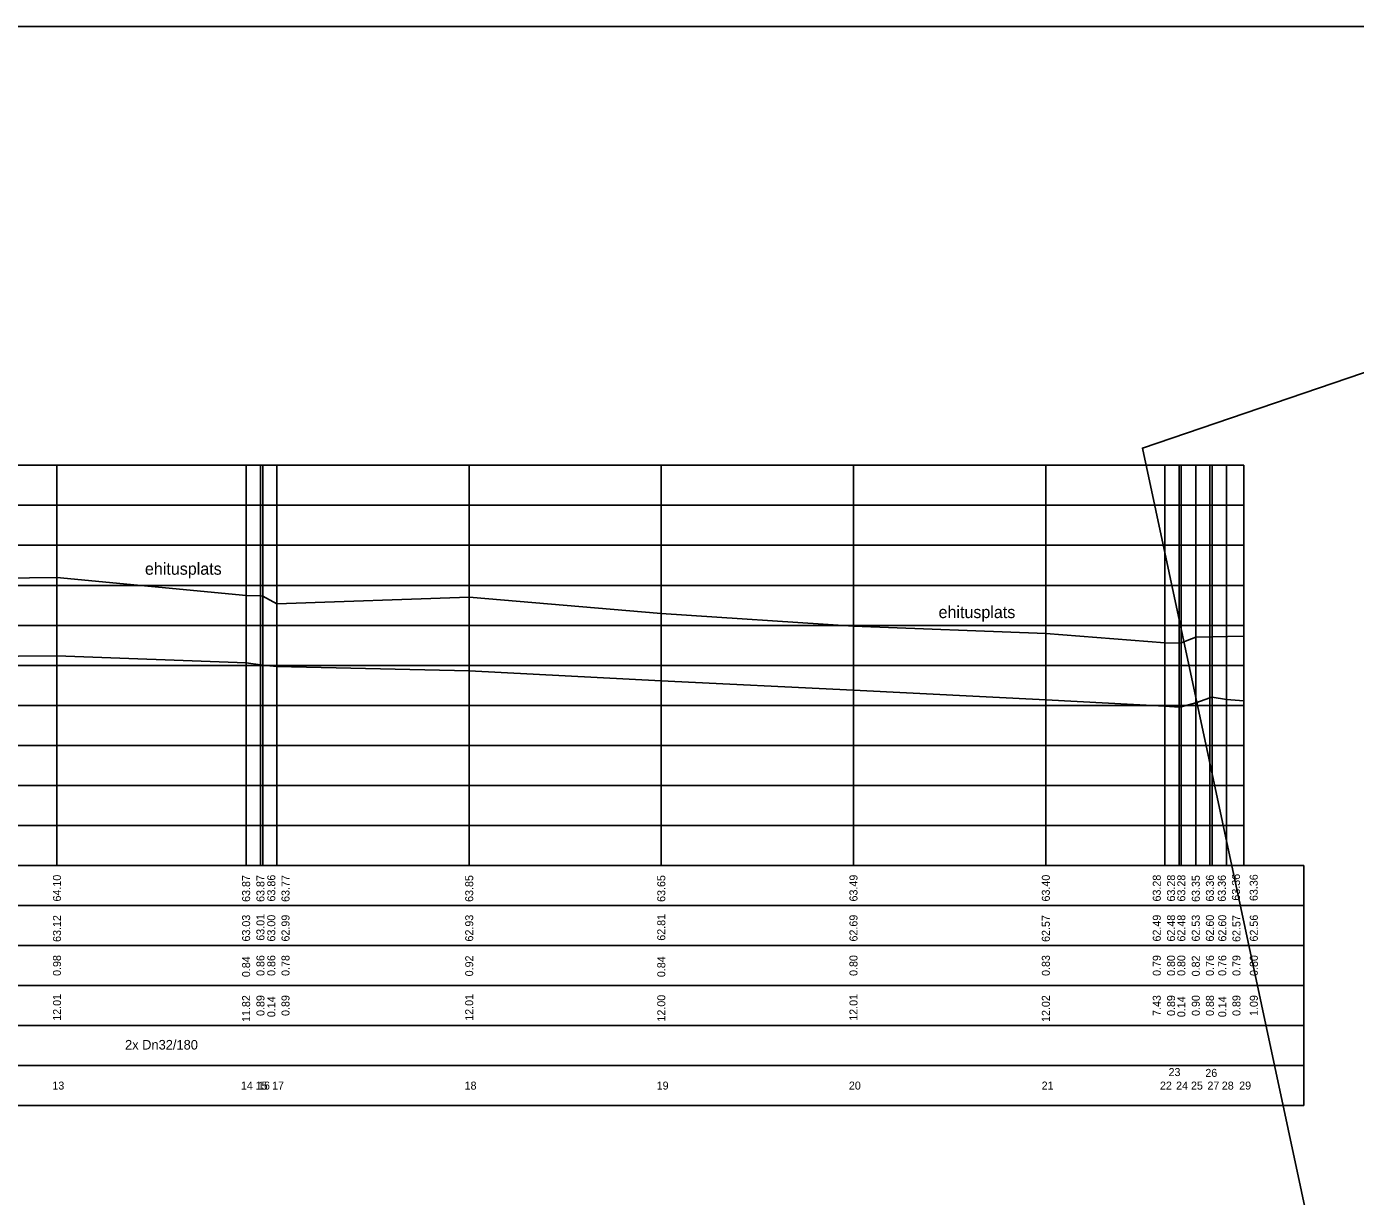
# Model space of a CAD drawing. Extents: x 635248 to 635571, y 6468223 to 6468429.
# Drawn here: x 635329.5 to 635412.5, y 6468354.9 to 6468428 of the extents above; entities that cross this region are included whole.
import ezdxf

# ---------------------------------------------------------------- set-up
doc = ezdxf.new("R2010")
doc.units = 0
for name, color, linetype in [('ABIJOONIS', 7, 'Continuous'), ('PIIR', 7, 'Continuous'), ('VORMISTUS', 7, 'Continuous')]:
    doc.layers.add(name, color=color, linetype=linetype)

msp = doc.modelspace()

# ---------------------------------------------------------------- linework, layer by layer
at = {"layer": 'ABIJOONIS'}
for p, q in [((635268.545, 6468400.56), (635405.549, 6468400.56)), ((635331.415, 6468375.56), (635331.415, 6468400.56)), ((635343.23, 6468375.56), (635343.23, 6468400.56)), ((635344.124, 6468375.56), (635344.124, 6468400.56)), ((635344.265, 6468375.56), (635344.265, 6468400.56)), ((635345.153, 6468375.56), (635345.153, 6468400.56)), ((635357.166, 6468375.56), (635357.166, 6468400.56)), ((635369.163, 6468375.56), (635369.163, 6468400.56)), ((635381.169, 6468375.56), (635381.169, 6468400.56)), ((635393.184, 6468375.56), (635393.184, 6468400.56)), ((635400.612, 6468375.56), (635400.612, 6468400.56)), ((635401.505, 6468375.56), (635401.505, 6468400.56)), ((635401.646, 6468375.56), (635401.646, 6468400.56)), ((635402.551, 6468375.56), (635402.551, 6468400.56)), ((635403.433, 6468375.56), (635403.433, 6468400.56)), ((635403.578, 6468375.56), (635403.578, 6468400.56)), ((635404.464, 6468375.56), (635404.464, 6468400.56)), ((635405.549, 6468375.56), (635405.549, 6468400.56)), ((635268.545, 6468398.06), (635405.549, 6468398.06)), ((635268.545, 6468395.56), (635405.549, 6468395.56)), ((635268.545, 6468393.06), (635405.549, 6468393.06)), ((635268.545, 6468390.56), (635405.549, 6468390.56)), ((635268.545, 6468388.06), (635405.549, 6468388.06)), ((635268.545, 6468385.56), (635405.549, 6468385.56)), ((635268.545, 6468383.06), (635405.549, 6468383.06)), ((635268.545, 6468380.56), (635405.549, 6468380.56)), ((635268.545, 6468378.06), (635405.549, 6468378.06)), ((635253.545, 6468375.56), (635409.299, 6468375.56)), ((635409.299, 6468375.56), (635409.299, 6468360.56)), ((635253.545, 6468373.06), (635409.299, 6468373.06)), ((635253.545, 6468370.56), (635409.299, 6468370.56)), ((635253.545, 6468368.06), (635409.299, 6468368.06)), ((635253.545, 6468365.56), (635409.299, 6468365.56)), ((635253.545, 6468363.06), (635409.299, 6468363.06)), ((635253.545, 6468360.56), (635409.299, 6468360.56))]:
    msp.add_line(p, q, dxfattribs=at)
for points in [[(635319.404, 6468393.41), (635331.415, 6468393.555), (635343.23, 6468392.42), (635344.124, 6468392.395), (635344.265, 6468392.375), (635345.153, 6468391.895), (635357.166, 6468392.315), (635369.163, 6468391.3), (635381.169, 6468390.51), (635393.184, 6468390.055), (635400.612, 6468389.465), (635401.505, 6468389.45), (635401.646, 6468389.465), (635402.551, 6468389.825), (635405.549, 6468389.876)], [(635319.404, 6468388.56), (635331.415, 6468388.655), (635343.23, 6468388.22), (635344.124, 6468388.095), (635344.265, 6468388.075), (635345.153, 6468387.995), (635357.166, 6468387.715), (635369.163, 6468387.1), (635381.169, 6468386.51), (635393.184, 6468385.905), (635400.612, 6468385.515), (635401.505, 6468385.45), (635401.646, 6468385.465), (635402.551, 6468385.725), (635403.433, 6468386.04), (635403.578, 6468386.065), (635404.464, 6468385.92), (635405.549, 6468385.84)]]:
    msp.add_lwpolyline(points, dxfattribs=at)
at = {"layer": 'PIIR'}
msp.add_lwpolyline([(635424.08, 6468285.39), (635349.26, 6468264.2), (635351.44, 6468257.71), (635420.44, 6468273.05), (635450.12, 6468282.38), (635458.21, 6468286.09), (635440.12, 6468370.67), (635434.68, 6468369.67), (635427.55, 6468411.29), (635399.22, 6468401.63)], close=True, dxfattribs=at)
at = {"layer": 'VORMISTUS'}
msp.add_lwpolyline([(635533.418, 6468222.965), (635248.418, 6468222.965), (635248.418, 6468427.965), (635533.418, 6468427.965)], close=True, dxfattribs=at)

# ---------------------------------------------------------------- texts
at = {"layer": 'ABIJOONIS'}
for s, height, p in [('ehitusplats', 0.75, (635336.91, 6468393.722)), ('ehitusplats', 0.75, (635386.483, 6468391.013)), ('2x Dn32/180', 0.6, (635335.668, 6468364.061)), ('23', 0.5, (635400.849, 6468362.404)), ('26', 0.5, (635403.146, 6468362.353)), ('13', 0.5, (635331.127, 6468361.56)), ('14', 0.5, (635342.905, 6468361.56)), ('15', 0.5, (635343.824, 6468361.56)), ('16', 0.5, (635343.977, 6468361.56)), ('17', 0.5, (635344.853, 6468361.56)), ('18', 0.5, (635356.878, 6468361.56)), ('19', 0.5, (635368.876, 6468361.56)), ('20', 0.5, (635380.882, 6468361.56)), ('21', 0.5, (635392.922, 6468361.56)), ('22', 0.5, (635400.312, 6468361.56)), ('24', 0.5, (635401.321, 6468361.56)), ('25', 0.5, (635402.251, 6468361.56)), ('27', 0.5, (635403.278, 6468361.56)), ('28', 0.5, (635404.176, 6468361.56)), ('29', 0.5, (635405.262, 6468361.56))]:
    msp.add_text(s, height=height, dxfattribs=at).set_placement(p)
for s, p in [('64.10', (635331.665, 6468373.31)), ('63.87', (635343.48, 6468373.285)), ('63.87', (635344.374, 6468373.285)), ('63.86', (635345.052, 6468373.31)), ('63.77', (635345.94, 6468373.285)), ('63.85', (635357.416, 6468373.285)), ('63.65', (635369.413, 6468373.285)), ('63.49', (635381.419, 6468373.31)), ('63.40', (635393.434, 6468373.31)), ('63.28', (635400.363, 6468373.31)), ('63.28', (635401.257, 6468373.31)), ('63.28', (635401.896, 6468373.31)), ('63.35', (635402.801, 6468373.285)), ('63.36', (635403.683, 6468373.31)), ('63.36', (635404.428, 6468373.296)), ('63.36', (635405.309, 6468373.364)), ('63.36', (635406.419, 6468373.337)), ('63.12', (635331.665, 6468370.785)), ('63.03', (635343.48, 6468370.81)), ('63.01', (635344.374, 6468370.86)), ('63.00', (635345.052, 6468370.81)), ('62.99', (635345.94, 6468370.81)), ('62.93', (635357.416, 6468370.81)), ('62.81', (635369.413, 6468370.86)), ('62.69', (635381.419, 6468370.81)), ('62.57', (635393.434, 6468370.785)), ('62.49', (635400.363, 6468370.81)), ('62.48', (635401.257, 6468370.81)), ('62.48', (635401.896, 6468370.81)), ('62.53', (635402.801, 6468370.81)), ('62.60', (635403.683, 6468370.81)), ('62.60', (635404.454, 6468370.81)), ('62.57', (635405.34, 6468370.785)), ('62.56', (635406.426, 6468370.81)), ('0.98', (635331.665, 6468368.66)), ('0.84', (635343.48, 6468368.585)), ('0.86', (635344.374, 6468368.66)), ('0.86', (635345.052, 6468368.66)), ('0.78', (635345.94, 6468368.66)), ('0.92', (635357.416, 6468368.635)), ('0.84', (635369.413, 6468368.585)), ('0.80', (635381.419, 6468368.66)), ('0.83', (635393.434, 6468368.66)), ('0.79', (635400.363, 6468368.66)), ('0.80', (635401.257, 6468368.66)), ('0.80', (635401.896, 6468368.66)), ('0.82', (635402.801, 6468368.635)), ('0.76', (635403.683, 6468368.66)), ('0.76', (635404.454, 6468368.66)), ('0.79', (635405.34, 6468368.66)), ('0.80', (635406.426, 6468368.66)), ('12.01', (635331.665, 6468365.86)), ('11.82', (635343.48, 6468365.785)), ('0.89', (635344.374, 6468366.16)), ('0.14', (635345.052, 6468366.085)), ('0.89', (635345.94, 6468366.16)), ('12.01', (635357.416, 6468365.86)), ('12.00', (635369.413, 6468365.81)), ('12.01', (635381.419, 6468365.86)), ('12.02', (635393.434, 6468365.785)), ('7.43', (635400.363, 6468366.16)), ('0.89', (635401.257, 6468366.16)), ('0.14', (635401.896, 6468366.085)), ('0.90', (635402.801, 6468366.16)), ('0.88', (635403.683, 6468366.16)), ('0.14', (635404.454, 6468366.085)), ('0.89', (635405.34, 6468366.16)), ('1.09', (635406.426, 6468366.16))]:
    msp.add_text(s, height=0.5, rotation=90, dxfattribs=at).set_placement(p)

doc.saveas('drawing.dxf')
